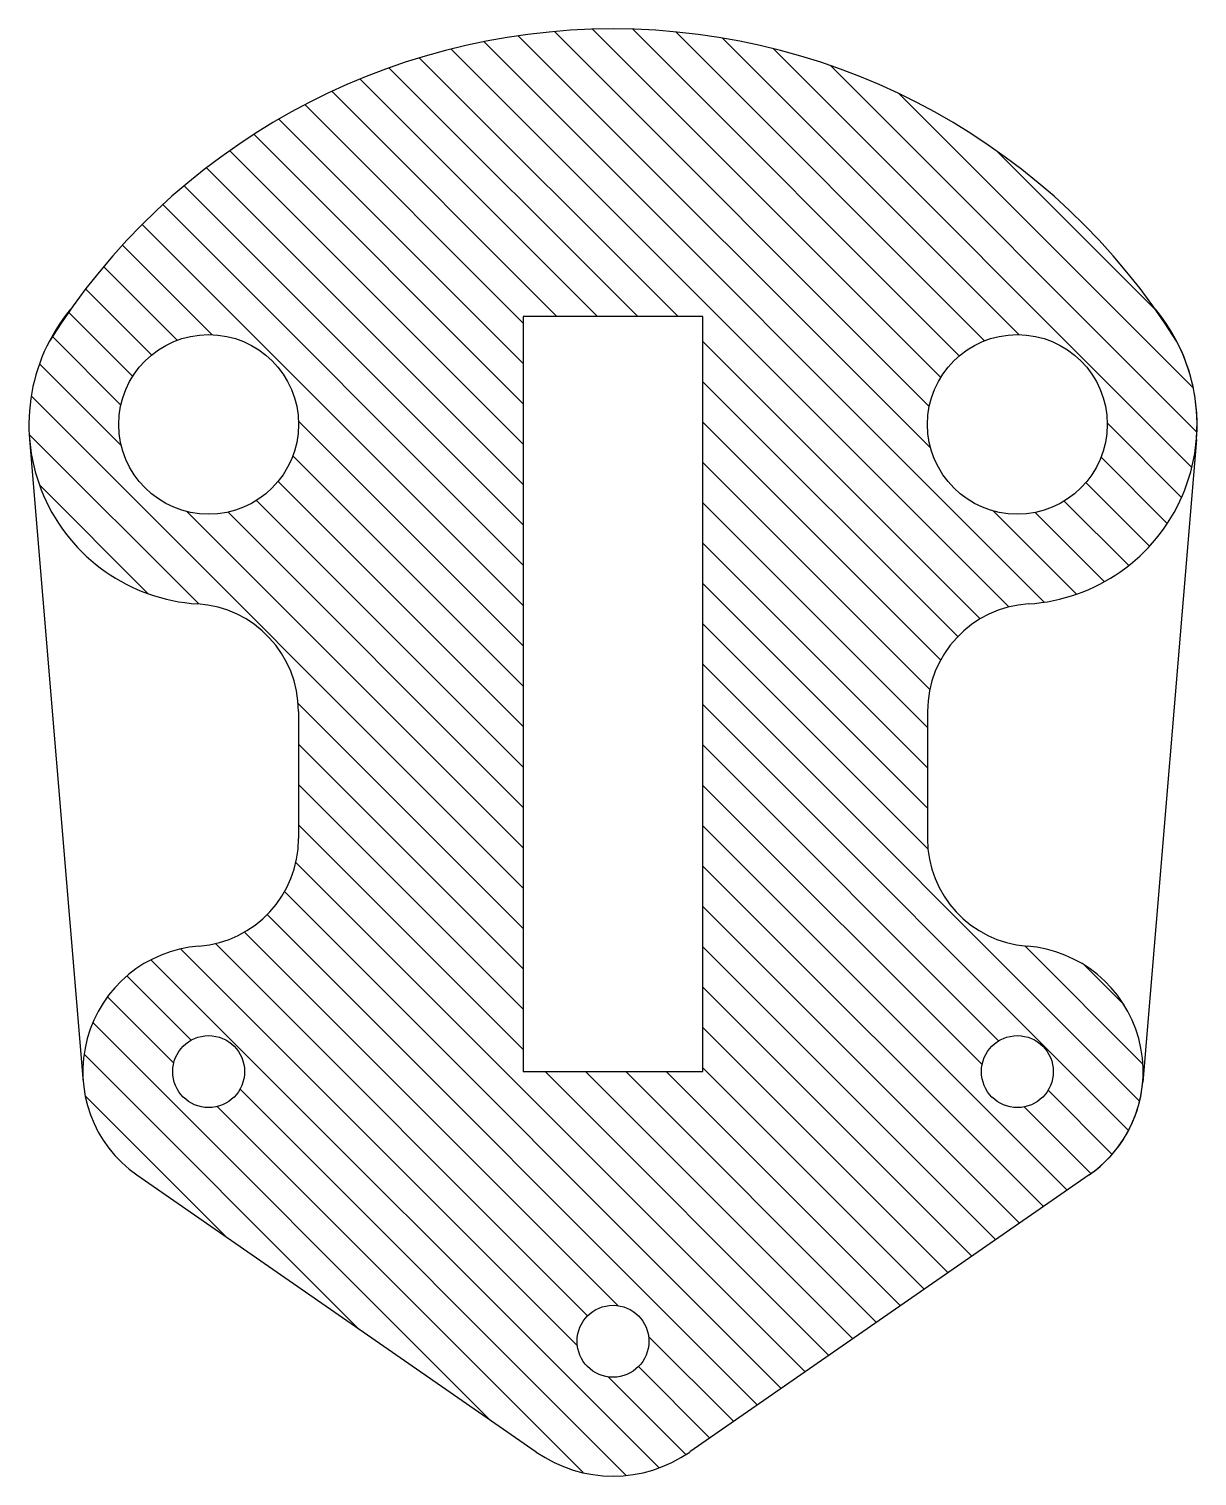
# Model space of a CAD drawing. Header units: millimetres. Extents: x -65 to 65, y -15 to 146.
import ezdxf

# ---------------------------------------------------------------- set-up
doc = ezdxf.new("R2010")
doc.units = ezdxf.units.MM

msp = doc.modelspace()

# ---------------------------------------------------------------- hatches: boundary and pattern name
h = msp.add_hatch()
h.set_pattern_fill('ANSI31', color=256, angle=90)
h.paths.add_polyline_path([(-62.73, 111.26, 0.542879), (-46.25, 82.04, -0.396012), (-35, 70.06), (-35, 55.92, -0.391837), (-46.08, 43.96, 0.705676), (-52.98, 18.5), (-8.55, -12.32, 0.312897), (8.55, -12.32), (52.98, 18.5, 0.705676), (46.08, 43.96, -0.391837), (35, 55.92), (35, 70.06, -0.396012), (46.25, 82.04, 0.542879), (62.73, 111.26, 0.553866)])
h.paths.add_polyline_path([(-35, 102, -1), (-55, 102, -1)], flags=16)
h.paths.add_polyline_path([(-10, 114), (10, 114), (10, 30), (-10, 30)], flags=16)
h.paths.add_polyline_path([(55, 102, -1), (35, 102, -1)], flags=16)
h.paths.add_polyline_path([(-41, 30, -1), (-49, 30, -1)], flags=16)
h.paths.add_polyline_path([(49, 30, -1), (41, 30, -1)], flags=16)
h.paths.add_polyline_path([(4, 0, -1), (-4, 0, -1)], flags=16)

# ---------------------------------------------------------------- linework, layer by layer
for p, q in [((-64.93, 100.33), (-58.95, 28.83)), ((64.93, 100.33), (58.95, 28.83)), ((-35, 70.06), (-35, 55.92)), ((35, 70.06), (35, 55.92)), ((-52.98, 18.5), (-8.55, -12.32)), ((52.98, 18.5), (8.55, -12.32))]:
    msp.add_line(p, q)
msp.add_lwpolyline([(-10, 30), (10, 30), (10, 114), (-10, 114)], close=True)
for centre, radius in [((-45, 102), 10), ((45, 102), 10), ((-45, 30), 4), ((45, 30), 4), ((0, 0), 4)]:
    msp.add_circle(centre, radius)
for centre, radius, start, end in [((0, 72), 74, 32.0388, 147.9612), ((-45, 102), 20, 140.1896, 266.4167), ((45, 102), 20, 273.5833, 39.8104), ((45, 102), 20, 355.2198, 39.8104), ((-47, 70.06), 12, 0, 86.4167), ((47, 70.06), 12, 93.5833, 180), ((-47, 55.92), 12, 274.4117, 0), ((47, 55.92), 12, 180, 265.5883), ((-45, 30), 14, 94.4117, 235.2505), ((45, 30), 14, 304.7495, 85.5883), ((45, 30), 14, 304.7495, 355.2198), ((0, 0), 15, 235.2505, 304.7495)]:
    msp.add_arc(centre, radius, start, end)

doc.saveas('drawing.dxf')
